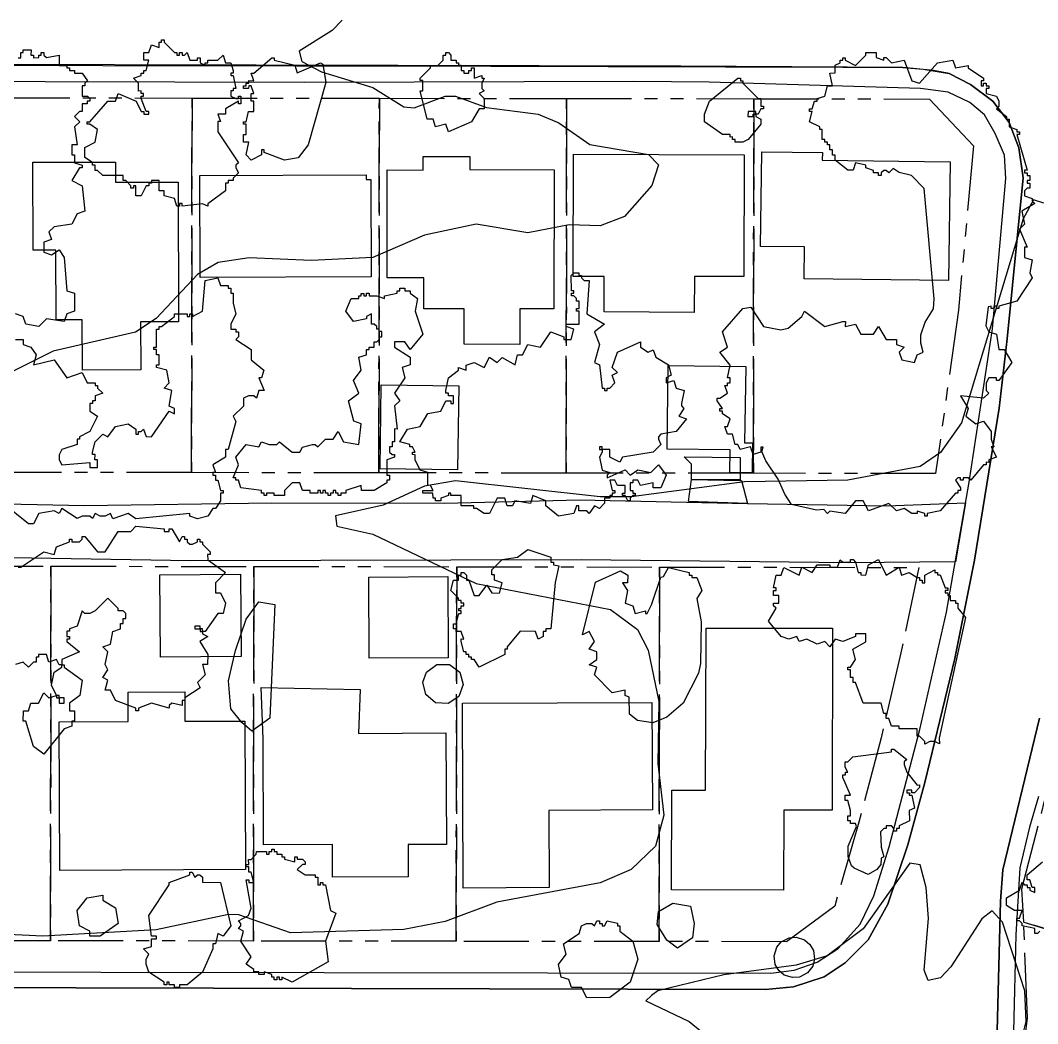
# Model space of a CAD drawing. Header units: metres. Extents: x -550 to 550, y -500 to 950.
# Drawn here: x 247.4 to 346.7, y 641 to 738.9 of the extents above; entities that cross this region are included whole.
import ezdxf

# ---------------------------------------------------------------- set-up
doc = ezdxf.new("R2010")
doc.units = ezdxf.units.M
doc.header["$LTSCALE"] = 2
doc.linetypes.add('PHANTOM', pattern=[6.35, 3.175, -0.635, 0.635, -0.635, 0.635, -0.635])
for name, color, linetype in [('SITE-BLDG-EXIST', 7, 'CONTINUOUS'), ('SITE-PARKING', 250, 'CONTINUOUS'), ('SITE-PROPERTY', 7, 'PHANTOM'), ('SITE-ROAD-CURB', 7, 'CONTINUOUS'), ('SITE-ROAD-GRAVEL', 32, 'CONTINUOUS'), ('SITE-ROAD-PAVED', 7, 'CONTINUOUS'), ('SITE-TREE-CANOPY', 94, 'CONTINUOUS'), ('TOPO-CONTOUR-MINOR', 9, 'CONTINUOUS')]:
    doc.layers.add(name, color=color, linetype=linetype)

msp = doc.modelspace()

# ---------------------------------------------------------------- linework, layer by layer
at = {"layer": 'SITE-BLDG-EXIST'}
for points in [[(319.733, 726.066), (325.666, 725.992), (325.652, 725.269), (338.122, 725.097), (337.967, 713.496), (323.875, 713.68), (323.921, 716.795), (319.609, 716.833)], [(259.109, 704.774), (253.429, 704.759), (253.407, 709.664), (250.851, 709.656), (250.824, 716.464), (248.62, 716.456), (248.581, 725.043), (256.642, 725.067), (256.654, 723.098), (262.756, 723.123), (262.809, 709.486), (259.087, 709.468)], [(283.169, 724.299), (286.68, 724.294), (286.682, 725.607), (291.253, 725.601), (291.251, 724.333), (299.466, 724.323), (299.449, 710.752), (296.121, 710.756), (296.117, 707.274), (290.675, 707.281), (290.679, 710.741), (286.754, 710.746), (286.758, 713.76), (283.163, 713.765)], [(318.034, 725.768), (317.991, 713.888), (313.167, 713.905), (313.155, 710.401), (304.357, 710.434), (304.369, 713.905), (301.321, 713.909), (301.371, 725.833)], [(281.611, 713.867), (264.906, 713.799), (264.87, 723.755), (281.111, 723.823), (281.111, 723.367), (281.574, 723.366)], [(318.82, 697.657), (318.802, 694.721), (316.632, 694.734), (316.649, 696.97), (310.505, 697.056), (310.607, 705.198), (318.169, 705.1), (318.069, 697.669)], [(290.15, 703.211), (290.042, 695.035), (282.493, 695.122), (282.595, 703.309)], [(261.04, 676.74), (260.973, 684.771), (268.858, 684.828), (268.925, 676.808)], [(281.424, 676.647), (281.378, 684.567), (289.08, 684.613), (289.127, 676.693)], [(314.303, 679.587), (326.647, 679.56), (326.604, 661.807), (321.886, 661.824), (321.862, 654.015), (310.936, 654.04), (310.962, 663.751), (314.262, 663.747)], [(270.88, 673.768), (280.549, 673.589), (280.375, 669.307), (288.907, 669.341), (288.956, 658.461), (285.207, 658.444), (285.217, 655.285), (277.844, 655.261), (277.827, 658.464), (271.1, 658.44), (271.057, 668.762)], [(251.145, 670.445), (257.9, 670.47), (257.89, 673.329), (263.402, 673.344), (263.412, 670.485), (269.268, 670.511), (269.327, 656.006), (251.204, 655.929)], [(298.999, 654.255), (290.587, 654.21), (290.511, 672.242), (309.021, 672.319), (309.064, 661.829), (298.966, 661.786)]]:
    msp.add_lwpolyline(points, close=True, dxfattribs=at)
at = {"layer": 'SITE-PARKING'}
for points in [[(312.889, 694.072), (312.877, 695.596), (312.176, 696.297), (317.645, 696.224), (317.636, 694.043)], [(317.636, 693.988), (317.755, 693.988), (318.363, 691.74), (312.577, 691.925), (312.889, 694.072)]]:
    msp.add_lwpolyline(points, close=True, dxfattribs=at)
at = {"layer": 'SITE-PROPERTY'}
for points in [[(264.075, 694.756), (245.79, 694.779), (245.837, 731.354), (264.121, 731.32)], [(282.359, 694.733), (264.075, 694.756), (264.121, 731.32), (282.406, 731.297)], [(300.644, 694.71), (282.359, 694.733), (282.406, 731.297), (300.683, 731.274)], [(318.921, 694.687), (300.644, 694.71), (300.683, 731.274), (318.967, 731.251)], [(318.967, 731.251), (336.107, 731.218), (340.413, 726.652), (338.946, 710.613), (336.707, 694.665), (318.921, 694.687)], [(250.296, 649.055), (230.495, 649.092), (230.542, 685.655), (250.35, 685.619)], [(270.105, 649.03), (250.296, 649.055), (250.35, 685.619), (270.151, 685.594)], [(289.906, 649.005), (270.105, 649.03), (270.151, 685.594), (289.959, 685.569)], [(309.715, 648.98), (289.906, 649.005), (289.959, 685.569), (309.768, 685.533)], [(309.768, 685.533), (335.06, 685.501), (333.329, 677.16), (331.388, 668.864), (329.229, 660.624), (326.866, 652.452), (322.15, 648.965), (309.715, 648.98)], [(376.686, 641.332), (345.31, 650.882), (345.132, 654.119), (349.006, 669.132), (382.432, 660.291)], [(369.614, 618.004), (344.218, 635.989), (344.943, 637.768), (345.444, 639.636), (345.699, 641.538), (345.31, 650.882), (376.686, 641.332)]]:
    msp.add_lwpolyline(points, close=True, dxfattribs=at)
at = {"layer": 'SITE-ROAD-CURB'}
for points in [[(198.536, 734.607), (293.3, 734.442), (327.657, 734.343), (333.527, 734.291), (335.507, 734.133), (338.02, 733.73), (340.132, 732.648), (342.286, 731.01), (343.884, 728.928), (344.822, 726.468), (345.247, 723.531), (343.711, 707.826), (342.902, 701.042), (340.524, 686.217), (338.581, 676.598), (335.666, 664.499), (333.987, 658.416), (332.056, 652.645), (330.12, 649.166), (327.899, 646.911), (325.839, 645.545), (322.833, 644.559), (320.108, 644.317), (198.849, 644.605)], [(233.37, 646.029), (320.623, 645.885), (322.905, 646.194), (325.139, 646.981), (327.212, 648.302), (329.336, 650.669), (330.666, 653.459), (332.168, 658.24), (335.174, 669.694), (337.786, 681.148), (339.986, 693.826), (342.265, 708.785), (343.569, 723.455), (343.424, 725.736), (342.542, 727.862), (341.47, 729.665), (340.039, 730.89), (337.927, 731.894), (335.231, 732.254), (314.602, 732.858), (307.264, 732.923), (275.098, 732.83), (199.103, 733.027)], [(342.72, 640.273), (343.045, 652.932), (343.281, 655.968), (346.866, 670.781)], [(346.744, 663.15), (345.863, 660.159), (344.945, 656.178), (344.53, 649.637), (344.328, 640.194)]]:
    msp.add_lwpolyline(points, dxfattribs=at)
at = {"layer": 'SITE-ROAD-GRAVEL'}
msp.add_lwpolyline([(318.363, 691.74), (331.936, 691.512), (339.646, 691.791), (338.663, 686.041), (328.193, 685.943), (302.115, 686.243), (263.959, 686.158), (234.798, 686.629), (199.142, 686.73), (189.796, 686.619), (189.774, 691.947), (233.618, 691.981), (253.601, 691.555), (271.907, 691.798), (288.738, 691.788), (301.968, 692.105)], close=True, dxfattribs=at)
at = {"layer": 'SITE-ROAD-PAVED'}
for points in [[(198.849, 644.605), (320.108, 644.317), (322.833, 644.559), (325.839, 645.545), (327.899, 646.911), (330.12, 649.166), (332.056, 652.645), (333.987, 658.416), (335.666, 664.499), (338.581, 676.598), (340.524, 686.217), (342.902, 701.042), (343.711, 707.826), (345.247, 723.531), (344.822, 726.468), (343.884, 728.928), (342.286, 731.01), (340.132, 732.648), (338.02, 733.73), (336.518, 734.021), (333.527, 734.291), (311.844, 734.419), (201.246, 734.681)], [(346.866, 670.781), (343.281, 655.968), (343.045, 652.932), (342.72, 640.273)]]:
    msp.add_lwpolyline(points, dxfattribs=at)
at = {"layer": 'SITE-TREE-CANOPY'}
for points in [[(262.399, 735.76), (262.645, 735.76), (262.645, 735.515), (262.898, 735.515), (262.898, 735.76), (263.151, 735.759), (263.15, 735.515), (263.396, 735.514), (263.649, 735.759), (263.901, 735.013), (264.645, 735.012), (264.646, 735.257), (264.899, 735.257), (264.898, 734.756), (265.396, 734.511), (265.396, 734.755), (265.649, 734.755), (265.65, 735.011), (266.647, 735.01), (267.146, 735.51), (267.398, 734.764), (267.896, 734.763), (268.148, 734.007), (268.148, 733.762), (267.895, 733.762), (267.895, 733.506), (268.147, 733.506), (268.399, 732.26), (268.146, 732.26), (268.145, 732.015), (267.9, 732.016), (267.899, 731.515), (268.397, 731.259), (268.65, 731.258), (268.65, 731.514), (268.896, 731.514), (268.895, 730.757), (268.649, 730.758), (268.65, 731.014), (267.399, 730.259), (267.398, 729.758), (266.647, 729.759), (266.899, 729.014), (266.646, 729.014), (266.645, 728.013), (268.649, 725.007), (268.396, 724.762), (268.396, 724.507), (268.648, 724.006), (268.149, 723.506), (268.148, 723.261), (267.65, 723.262), (267.65, 723.006), (267.397, 723.006), (267.396, 722.261), (265.646, 721.006), (265.646, 720.761), (265.147, 721.007), (263.146, 720.765), (263.146, 721.009), (262.9, 721.01), (262.9, 720.765), (262.647, 720.765), (262.395, 721.511), (261.399, 721.757), (261.399, 722.257), (260.901, 722.258), (260.895, 723.259), (260.151, 723.26), (260.15, 723.015), (259.898, 723.016), (259.897, 722.76), (259.645, 722.76), (259.145, 721.76), (258.646, 721.76), (258.647, 722.761), (258.395, 722.762), (258.394, 722.506), (258.149, 722.506), (258.149, 722.762), (257.651, 723.263), (257.398, 723.264), (257.399, 723.764), (255.398, 723.756), (254.9, 724.257), (254.647, 724.257), (254.648, 724.758), (254.395, 724.758), (254.395, 725.014), (253.645, 725.515), (253.646, 726.505), (254.651, 727.016), (254.898, 728.261), (254.147, 728.763), (253.894, 728.763), (253.895, 729.008), (254.147, 729.008), (255.898, 731.008), (256.65, 731.007), (256.896, 731.763), (258.651, 731.015), (259.148, 730.013), (259.401, 730.013), (259.401, 729.757), (259.899, 729.757), (259.9, 730.012), (259.647, 730.013), (259.15, 731.259), (259.15, 731.515), (259.396, 731.515), (259.396, 731.76), (259.15, 731.76), (259.151, 732.016), (258.898, 732.005), (258.899, 732.761), (258.401, 733.262), (259.146, 733.506), (259.146, 733.762), (259.399, 733.762), (259.399, 734.007), (259.645, 734.006), (259.899, 735.007), (259.4, 735.008), (259.401, 735.764), (259.9, 735.763), (260.146, 736.508), (260.897, 736.263), (260.898, 736.763), (261.151, 736.763), (261.151, 737.008), (261.397, 737.007), (261.397, 736.763)], [(277.169, 732.827), (275.448, 726.756), (274.471, 725.478), (273.15, 725.257), (271.15, 726.005), (271.15, 726.261), (270.898, 726.261), (270.897, 725.76), (269.899, 725.261), (269.394, 725.762), (269.649, 727.008), (269.15, 727.008), (269.151, 727.765), (269.397, 727.765), (269.398, 728.766), (269.145, 728.755), (269.146, 729.011), (269.399, 729.01), (269.646, 730.011), (270.151, 730.011), (270.145, 731.012), (269.9, 731.012), (269.901, 731.757), (270.146, 731.757), (269.895, 732.514), (269.649, 732.514), (269.648, 732.258), (269.15, 732.259), (269.15, 732.515), (269.396, 732.514), (269.396, 732.759), (269.649, 732.759), (269.649, 733.015), (270.148, 733.014), (269.896, 733.76), (270.149, 733.759), (271.899, 735.259), (272.145, 735.258), (272.145, 735.014), (274.145, 734.511), (274.397, 733.765), (276.645, 734.763), (276.898, 734.641)], [(286.395, 732.015), (286.648, 732.014), (286.649, 733.015), (286.396, 733.016), (286.396, 733.26), (287.395, 734.26), (287.395, 734.505), (288.146, 734.515), (288.646, 735.015), (288.646, 735.516), (288.899, 735.515), (288.899, 735.76), (289.145, 735.76), (289.397, 735.515), (289.397, 735.014), (289.895, 735.014), (289.895, 734.758), (290.148, 734.757), (290.148, 734.513), (290.4, 734.512), (290.4, 734.012), (290.645, 734.012), (290.645, 733.756), (291.151, 733.755), (291.151, 734.011), (291.397, 734.011), (291.397, 734.255), (291.65, 734.255), (291.649, 733.265), (292.4, 733.509), (292.4, 733.264), (292.646, 733.264), (292.399, 732.763), (292.399, 732.263), (292.651, 732.007), (292.145, 731.763), (292.65, 731.261), (292.649, 730.26), (292.15, 730.261), (291.397, 729.005), (289.149, 728.007), (288.897, 728.763), (287.9, 728.509), (287.648, 729.265), (287.079, 729.255)], [(325.068, 691.086), (322.646, 691.657), (322.001, 692.659), (321.336, 694.128), (320.124, 695.898), (319.739, 696.811), (319.866, 697.255), (319.648, 697.256), (319.647, 696.755), (318.896, 696.511), (318.651, 697.257), (317.646, 697.013), (317.394, 697.514), (317.149, 697.515), (316.897, 698.505), (316.398, 698.506), (316.147, 699.262), (316.399, 699.262), (316.646, 700.007), (315.895, 700.509), (315.896, 700.764), (315.65, 700.765), (315.65, 701.009), (315.896, 701.009), (315.398, 701.755), (315.399, 702.011), (315.644, 702.011), (316.396, 702.51), (316.145, 703.256), (316.397, 703.255), (316.398, 703.511), (316.65, 703.511), (316.651, 704.012), (316.398, 704.012), (316.646, 705.257), (315.65, 706.516), (316.395, 707.015), (315.898, 708.506), (317.895, 710.762), (318.689, 710.895), (319.908, 709.013), (321.586, 708.7), (322.331, 708.854), (323.659, 710.01), (323.899, 710.51), (325.898, 709.006), (327.647, 709.515), (327.9, 709.515), (327.899, 709.014), (328.897, 709.258), (329.401, 708.256), (330.651, 708.265), (331.15, 709.01), (331.9, 707.763), (332.897, 707.762), (332.896, 707.262), (333.647, 707.005), (333.148, 706.505), (333.4, 705.759), (334.65, 705.513), (334.896, 706.258), (335.5, 706.502), (335.277, 707.381), (335.278, 708.215), (335.701, 709.449), (336.51, 710.75), (336.574, 711.718), (335.584, 722.487), (334.371, 723.767), (333.17, 724.058), (332.567, 724.426), (332.145, 724.015), (331.9, 724.26), (331.647, 724.26), (331.401, 724.016), (331.4, 723.76), (331.148, 723.76), (331.148, 724.005), (330.649, 724.006), (330.65, 724.261), (329.899, 724.507), (329.899, 724.763), (328.895, 725.009), (328.649, 724.264), (328.15, 724.264), (326.894, 725.256), (326.895, 725.757), (326.649, 725.757), (326.65, 726.258), (326.397, 726.258), (326.398, 726.758), (326.145, 726.759), (326.145, 727.015), (325.899, 727.015), (325.9, 727.26), (325.647, 727.26), (325.648, 728.261), (325.395, 728.261), (325.396, 728.506), (324.399, 729.008), (324.646, 730.009), (324.401, 730.009), (324.401, 730.265), (324.647, 730.265), (324.9, 731.01), (325.146, 731.009), (325.146, 731.265), (325.898, 731.509), (326.145, 732.51), (326.651, 732.509), (326.399, 733.755), (326.898, 733.766), (326.899, 734.511), (327.398, 734.755), (327.398, 735.011), (327.651, 735.011), (327.651, 735.255), (327.897, 735.255), (327.897, 735.01), (328.9, 734.508), (329.898, 735.508), (329.899, 735.764), (330.896, 735.763), (330.895, 735.262), (331.646, 735.006), (331.647, 735.261), (331.899, 735.261), (332.397, 734.76), (333.647, 735.014), (334.396, 733.011), (335.147, 732.765), (336.898, 734.765), (338.401, 735.008), (338.646, 734.263), (339.896, 734.506), (339.896, 734.261), (341.397, 733.258), (341.397, 733.013), (341.151, 733.014), (341.15, 732.513), (341.396, 732.513), (341.396, 732.758), (341.649, 732.757), (341.649, 732.512), (341.895, 732.512), (341.894, 732.256), (341.649, 732.257), (341.648, 731.756), (342.645, 731.51), (342.897, 731.009), (342.896, 730.509), (342.65, 730.264), (343.646, 729.507), (343.646, 729.262), (343.899, 729.262), (343.898, 728.505), (344.649, 728.259), (344.649, 728.015), (344.894, 728.014), (344.901, 727.759), (344.648, 727.759), (345.648, 724.265), (345.395, 724.265), (345.395, 724.009), (345.648, 724.009), (345.647, 723.764), (345.9, 723.764), (345.9, 723.263), (345.647, 723.264), (345.646, 723.008), (345.899, 723.008), (345.899, 722.507), (345.646, 722.507), (345.4, 722.263), (345.399, 721.762), (346.15, 721.506), (346.15, 721.261), (346.395, 721.016), (345.144, 720.261), (345.396, 719.015), (344.897, 718.515), (345.646, 716.756), (345.4, 716.757), (345.399, 715.756), (346.15, 715.51), (345.895, 714.264), (346.147, 713.763), (344.649, 711.507), (342.9, 711.009), (342.9, 710.764), (342.647, 710.764), (342.647, 711.009), (342.394, 711.009), (342.401, 710.765), (342.148, 710.765), (342.149, 711.01), (341.84, 710.943), (341.613, 709.086), (341.9, 708.507), (342.651, 708.262), (342.895, 706.76), (343.4, 706.759), (344.15, 705.512), (342.898, 703.756), (342.645, 703.756), (342.645, 704.012), (341.901, 704.013), (341.648, 703.513), (341.647, 702.757), (341.899, 702.512), (341.4, 702.012), (339.146, 702.259), (339.896, 701.012), (339.65, 700.256), (340.646, 699.51), (341.397, 699.765), (342.147, 698.763), (342.146, 698.006), (342.398, 697.261), (342.146, 697.261), (342.65, 696.259), (341.898, 696.015), (341.898, 695.759), (341.645, 695.76), (341.645, 695.515), (341.399, 695.515), (340.147, 694.015), (339.895, 694.26), (339.396, 694.261), (339.396, 694.005), (339.15, 694.005), (339.15, 694.261), (338.898, 694.262), (338.645, 694.006), (339.149, 693.26), (339.149, 693.015), (338.896, 693.016), (338.896, 692.76), (338.65, 692.76), (337.145, 691.016), (335.895, 690.761), (335.895, 690.505), (335.649, 690.506), (335.649, 690.762), (334.898, 691.007), (334.898, 690.763), (334.399, 690.763), (333.649, 691.265), (332.897, 691.01), (332.147, 691.756), (330.145, 691.013), (329.647, 692.015), (328.896, 692.005), (327.897, 690.76), (326.395, 691.007), (326.149, 690.762), (325.805, 691.152)], [(319.148, 729.515), (319.646, 729.259), (319.645, 728.758), (318.401, 727.258), (317.895, 727.014), (317.15, 727.015), (317.151, 727.259), (316.898, 727.26), (316.898, 727.516), (316.646, 727.505), (316.646, 727.761), (315.895, 727.762), (314.148, 729.01), (314.149, 729.755), (314.649, 731.011), (317.397, 733.255), (317.65, 733.266), (317.649, 733.01), (317.895, 733.009), (317.895, 732.765), (319.396, 731.261), (319.648, 731.261), (319.648, 730.516), (319.9, 730.515), (319.9, 730.259), (319.647, 730.26), (319.401, 729.759), (319.148, 729.76)], [(319.148, 730.016), (318.397, 730.005), (318.396, 729.505), (318.895, 729.515), (318.895, 729.76), (319.148, 729.76)], [(304.15, 696.763), (303.897, 696.263), (304.148, 695.006), (304.899, 694.76), (304.646, 694.505), (304.646, 694.26), (306.395, 695.014), (306.9, 694.513), (307.645, 695.013), (308.895, 694.755), (309.647, 695.511), (310.397, 694.509), (309.897, 693.263), (309.145, 693.264), (309.146, 693.765), (307.896, 693.511), (307.651, 694.012), (307.145, 694.012), (307.145, 693.756), (306.899, 693.757), (306.898, 693.011), (307.151, 693.011), (307.151, 692.755), (307.396, 692.755), (307.396, 692.51), (307.15, 692.51), (306.897, 692.255), (306.897, 692.01), (306.651, 692.011), (306.399, 692.511), (306.146, 692.512), (306.147, 692.756), (306.399, 692.756), (306.4, 693.513), (305.649, 693.513), (305.397, 694.014), (304.898, 694.015), (305.15, 693.014), (305.396, 693.013), (305.395, 692.757), (305.149, 692.758), (305.149, 692.513), (304.896, 692.513), (304.896, 692.257), (304.397, 692.258), (304.397, 691.758), (303.898, 691.258), (303.399, 691.514), (302.9, 690.758), (302.648, 691.014), (301.896, 691.015), (301.897, 691.505), (301.651, 691.505), (301.397, 690.76), (299.894, 690.506), (298.646, 691.509), (298.646, 692.009), (297.397, 692.512), (297.15, 691.756), (295.648, 692.013), (295.395, 691.513), (294.896, 691.514), (294.644, 692.259), (293.9, 692.26), (293.147, 690.759), (292.648, 690.76), (291.898, 691.262), (291.645, 691.262), (291.645, 691.507), (290.395, 691.508), (290.396, 692.509), (289.399, 692.511), (289.4, 692.755), (289.147, 692.756), (289.147, 692.511), (288.395, 692.256), (288.395, 692.011), (287.896, 692.012), (287.896, 692.257), (287.651, 692.257), (287.644, 692.758), (286.647, 692.759), (286.648, 693.015), (287.645, 693.013), (287.399, 693.514), (287.147, 693.515), (287.148, 694.76), (286.397, 695.006), (285.9, 696.008), (285.901, 696.508), (285.648, 696.509), (285.648, 696.765), (285.901, 696.764), (285.649, 697.265), (285.396, 697.265), (285.396, 697.51), (284.4, 697.756), (285.145, 699.012), (286.396, 699.255), (287.149, 700.511), (288.399, 700.766), (288.898, 701.755), (289.397, 701.765), (289.397, 701.51), (289.649, 701.509), (289.65, 702.266), (289.145, 702.255), (289.145, 702.511), (288.899, 702.511), (288.9, 702.756), (289.147, 704.013), (290.145, 704.757), (290.145, 705.013), (290.896, 704.756), (290.897, 705.256), (291.649, 705.511), (292.645, 705.01), (293.145, 706.01), (293.896, 705.509), (294.395, 706.008), (295.651, 705.262), (295.898, 706.262), (296.396, 706.262), (296.896, 707.262), (298.146, 707.005), (299.145, 708.505), (300.401, 708.014), (300.401, 707.758), (301.145, 707.757), (301.399, 708.758), (300.648, 709.015), (300.648, 709.26), (301.898, 709.258), (301.9, 710.515), (301.647, 710.516), (301.647, 710.76), (301.9, 710.76), (301.901, 711.505), (301.648, 711.506), (301.648, 711.761), (301.396, 712.006), (301.15, 712.007), (301.151, 712.263), (301.396, 712.262), (301.397, 712.507), (301.151, 712.507), (301.146, 714.009), (301.399, 714.265), (301.897, 714.264), (301.897, 714.008), (302.15, 714.008), (302.15, 713.763), (302.395, 713.507), (302.901, 713.506), (302.651, 710.258), (304.398, 709.255), (303.4, 708.511), (303.897, 707.265), (303.396, 705.508), (303.894, 705.262), (304.151, 703.015), (304.397, 703.015), (304.397, 702.759), (304.649, 702.759), (304.65, 703.014), (304.896, 703.014), (305.395, 703.514), (305.15, 704.26), (305.649, 704.515), (305.151, 705.005), (305.651, 706.506), (307.899, 707.515), (307.899, 707.015), (308.65, 706.513), (309.148, 706.757), (309.4, 706.012), (310.649, 705.265), (310.901, 704.263), (310.395, 704.008), (310.401, 703.508), (311.146, 703.763), (311.398, 703.006), (312.149, 702.76), (311.894, 701.515), (311.901, 701.259), (312.146, 701.014), (311.647, 700.258), (312.398, 700.012), (311.399, 698.757), (309.896, 698.514), (309.65, 698.258), (309.65, 698.014), (309.895, 697.513), (309.15, 696.757), (306.151, 696.26), (305.898, 695.76), (304.901, 696.262), (304.895, 697.007), (304.151, 697.008)], [(284.896, 712.506), (285.401, 712.505), (285.401, 712.26), (286.145, 711.759), (285.897, 710.513), (286.646, 708.265), (285.401, 706.765), (284.896, 707.511), (283.899, 707.512), (283.899, 707.012), (285.4, 706.009), (285.399, 705.263), (284.647, 705.008), (284.899, 704.007), (283.9, 702.507), (284.398, 701.761), (283.898, 701.261), (284.148, 699.013), (283.896, 699.014), (283.901, 697.757), (283.648, 697.757), (283.648, 697.257), (283.395, 697.257), (283.401, 696.756), (283.647, 696.511), (283.899, 696.511), (283.899, 696.255), (283.147, 696.011), (283.146, 694.51), (283.398, 694.509), (283.398, 694.009), (283.145, 694.009), (283.145, 693.764), (281.901, 693.009), (280.651, 693.011), (280.645, 693.512), (279.148, 693.013), (279.148, 692.757), (278.649, 692.758), (278.649, 692.513), (278.396, 692.513), (278.397, 692.758), (278.151, 692.758), (278.151, 693.014), (277.898, 693.015), (277.898, 692.759), (277.645, 692.759), (277.645, 692.514), (277.399, 692.515), (277.4, 692.759), (277.147, 692.76), (277.147, 693.015), (276.894, 693.005), (276.901, 692.76), (276.648, 692.76), (276.649, 693.005), (276.396, 693.005), (276.395, 692.761), (275.651, 692.762), (275.644, 693.006), (274.9, 693.007), (274.648, 693.764), (273.897, 693.765), (273.145, 693.009), (273.151, 692.509), (272.147, 692.51), (272.147, 692.755), (271.396, 692.756), (271.396, 692.511), (271.15, 692.511), (271.15, 692.756), (270.897, 692.756), (270.898, 693.012), (268.897, 693.26), (268.645, 694.005), (268.399, 694.005), (268.4, 694.261), (268.147, 694.262), (268.647, 695.507), (268.395, 696.264), (269.401, 697.508), (270.65, 697.262), (270.897, 697.762), (271.648, 697.505), (272.399, 697.515), (272.645, 697.76), (273.901, 696.757), (274.645, 696.756), (274.899, 697.256), (275.896, 697.511), (276.149, 697.511), (276.401, 697.266), (277.146, 698.01), (277.898, 698.009), (278.397, 698.765), (278.895, 697.763), (280.397, 697.505), (280.645, 699.507), (279.901, 699.764), (279.398, 701.756), (280.396, 702.511), (279.899, 703.757), (280.645, 704.758), (280.401, 706.015), (281.145, 706.259), (281.146, 706.759), (281.399, 706.759), (281.399, 707.015), (281.897, 707.014), (281.898, 707.515), (282.151, 707.514), (282.397, 707.759), (282.397, 708.015), (282.65, 708.014), (282.651, 708.515), (282.398, 708.515), (282.398, 708.76), (282.145, 708.76), (282.146, 709.005), (281.9, 709.261), (281.648, 709.262), (281.649, 710.263), (281.15, 710.007), (281.15, 709.763), (279.899, 709.508), (279.149, 710.511), (279.649, 711.756), (280.401, 711.755), (280.401, 712.011), (280.647, 712.01), (280.647, 712.255), (280.9, 712.255), (280.9, 712.01), (281.145, 712.01), (281.146, 712.266), (281.399, 712.265), (281.398, 712.009), (282.15, 712.008), (282.901, 711.763), (282.901, 712.007), (284.151, 712.262), (284.144, 712.506), (284.397, 712.506), (284.397, 712.762), (284.896, 712.761)], [(304.151, 697.264), (303.898, 697.264), (303.898, 697.009), (304.151, 697.008)], [(299.57, 684.033), (299.15, 679.506), (298.645, 679.506), (298.644, 679.262), (298.399, 679.262), (298.398, 678.761), (297.899, 678.506), (297.647, 679.263), (296.145, 679.265), (294.9, 677.765), (294.9, 677.509), (294.647, 677.509), (294.646, 677.009), (292.145, 675.755), (291.647, 676.512), (291.394, 676.512), (291.395, 676.757), (291.149, 676.757), (291.149, 677.013), (290.897, 677.013), (290.897, 677.258), (290.651, 677.258), (290.4, 678.26), (290.4, 678.516), (290.646, 678.515), (290.401, 679.261), (289.895, 679.262), (289.896, 679.506), (289.65, 679.507), (289.65, 680.007), (289.896, 680.007), (290.15, 681.008), (290.396, 681.007), (290.396, 681.263), (290.151, 681.264), (290.151, 681.508), (290.397, 681.508), (290.397, 681.764), (290.65, 681.764), (290.65, 682.008), (290.397, 682.009), (290.398, 682.264), (290.145, 682.265), (290.145, 682.509), (289.395, 683.256), (289.649, 684.256), (290.147, 684.256), (290.148, 684.756), (290.401, 684.756), (290.401, 685.012), (290.647, 685.012), (290.899, 684.755), (290.899, 684.255), (291.144, 684.266), (291.648, 682.763), (292.147, 682.763), (292.899, 683.763), (293.397, 683.006), (294.148, 683.005), (294.395, 684.006), (293.651, 684.263), (293.645, 684.763), (293.399, 684.763), (293.4, 685.264), (294.398, 686.264), (295.901, 686.507), (296.899, 687.262), (299.145, 686.514), (299.144, 686.013), (299.397, 686.013), (299.397, 685.757), (299.923, 685.656)], [(306.649, 684.758), (306.648, 684.013), (306.15, 684.013), (306.647, 683.256), (306.4, 682.011), (307.151, 681.765), (307.396, 681.008), (308.4, 681.263), (308.4, 681.007), (308.54, 681.007), (308.991, 681.852), (309.893, 684.554), (310.146, 684.609), (310.645, 685.509), (312.646, 685.006), (312.646, 684.761), (312.898, 684.761), (312.898, 684.505), (313.397, 684.505), (313.901, 683.258), (313.415, 682.458), (313.827, 680.188), (313.772, 676.139), (313.575, 675.194), (312.075, 672.259), (310.487, 670.882), (309.103, 670.338), (307.614, 670.563), (306.829, 671.164), (306.781, 672.822), (306.396, 673.012), (306.396, 673.512), (305.146, 673.258), (303.4, 675.006), (303.646, 675.763), (302.895, 676.008), (303.647, 676.508), (303.648, 677.264), (302.897, 677.51), (303.397, 678.266), (302.9, 679.256), (302.239, 678.935), (303.516, 684.061), (305.954, 685.181)], [(336.647, 668.513), (336.148, 668.514), (335.649, 668.258), (335.65, 668.514), (335.145, 669.015), (334.899, 669.016), (334.9, 669.761), (333.144, 669.763), (333.145, 670.008), (332.4, 670.009), (332.148, 670.766), (331.896, 670.755), (331.896, 671.255), (331.651, 671.256), (331.399, 672.257), (329.651, 672.259), (328.895, 674.263), (328.649, 674.263), (328.65, 674.763), (328.397, 674.764), (328.398, 675.509), (328.145, 675.509), (328.145, 675.765), (328.398, 675.765), (328.898, 676.51), (328.646, 677.511), (329.897, 678.255), (329.898, 679.011), (328.901, 679.012), (328.9, 678.757), (327.65, 678.258), (326.899, 678.514), (326.399, 677.759), (325.894, 678.26), (325.15, 678.005), (324.146, 678.507), (323.395, 678.263), (323.15, 678.764), (322.398, 678.509), (321.647, 678.766), (320.399, 680.258), (321.145, 681.514), (320.899, 681.759), (320.9, 682.015), (321.398, 682.014), (321.399, 682.759), (320.901, 682.76), (320.894, 683.261), (321.147, 683.26), (321.147, 683.505), (320.895, 683.505), (321.149, 684.762), (321.647, 684.761), (321.901, 685.506), (323.396, 684.759), (323.65, 685.515), (324.646, 685.013), (325.146, 685.758), (326.395, 685.756), (326.395, 685.512), (327.146, 685.511), (327.4, 686.256), (327.646, 686.011), (328.397, 686.01), (328.397, 686.266), (328.65, 686.265), (328.895, 686.009), (329.147, 685.008), (329.4, 685.007), (329.399, 684.763), (329.898, 684.762), (330.145, 685.763), (331.15, 686.262), (331.899, 684.76), (333.15, 685.514), (333.395, 684.758), (334.146, 685.013), (334.897, 684.511), (335.15, 684.511), (335.15, 684.255), (335.395, 684.266), (335.395, 684.01), (335.648, 684.01), (335.649, 684.755), (336.647, 685.265), (336.646, 685.009), (336.899, 685.009), (336.899, 684.764), (337.144, 684.764), (337.648, 683.506), (337.901, 683.506), (337.901, 683.261), (337.648, 683.262), (337.648, 683.006), (337.901, 683.006), (337.9, 682.761), (338.146, 682.761), (338.145, 682.26), (338.651, 682.259), (338.651, 682.015), (338.896, 682.014), (338.896, 681.514), (339.625, 680.601), (337.068, 668.824), (337.089, 668.29)], [(271.719, 670.797), (269.962, 669.52), (268.966, 670.356), (267.901, 671.692), (267.672, 674.44), (268.357, 677.409), (269.4, 680.455), (270.652, 682.156), (272.211, 681.876)], [(264.899, 679.76), (264.4, 679.761), (264.4, 679.505), (264.898, 679.516)], [(265.151, 679.515), (264.898, 679.516), (264.898, 679.26), (265.151, 679.26)], [(250.398, 674.006), (250.646, 675.262), (251.398, 675.762), (251.398, 676.007), (251.651, 676.006), (251.65, 675.762), (253.397, 674.513), (253.15, 673.012), (252.145, 672.257), (252.151, 671.512), (252.649, 671.511), (252.648, 670.51), (252.395, 670.51), (252.394, 670.01), (251.65, 669.755), (249.645, 667.266), (248.649, 668.012), (247.901, 670.505), (247.648, 670.505), (247.65, 671.506), (248.148, 671.506), (248.395, 672.262), (249.146, 672.261), (249.646, 673.261), (250.151, 672.76), (250.896, 673.015)], [(289.135, 672.221), (287.899, 672.301), (286.945, 673.092), (286.652, 674.305), (287.011, 675.294), (288.016, 676.027), (289.259, 676.014), (290.255, 675.268), (290.605, 674.077), (290.175, 672.91)], [(250.895, 672.759), (251.148, 672.759), (251.148, 673.015), (250.896, 673.015)], [(251.148, 672.514), (251.147, 672.258), (251.646, 672.258), (251.647, 672.758), (251.148, 672.759)], [(328.899, 660.514), (328.4, 660.514), (328.4, 660.759), (328.148, 660.759), (328.148, 661.26), (328.401, 661.26), (328.395, 661.76), (328.15, 662.762), (327.897, 662.762), (327.898, 663.262), (328.396, 663.262), (327.647, 665.009), (327.648, 665.265), (327.9, 665.265), (327.901, 665.509), (328.147, 665.509), (327.894, 666.01), (327.895, 666.511), (328.148, 666.51), (328.647, 667.01), (332.397, 667.506), (332.398, 667.762), (332.65, 667.762), (333.899, 666.759), (333.646, 666.514), (333.646, 666.259), (333.897, 665.513), (334.9, 664.255), (335.146, 664.266), (335.145, 664.01), (334.646, 663.51), (334.4, 663.51), (334.401, 663.755), (333.895, 663.756), (333.895, 663.511), (334.148, 663.51), (334.147, 663.266), (334.4, 663.265), (334.644, 662.008), (334.145, 661.764), (334.151, 660.763), (333.146, 660.264), (333.146, 660.008), (332.9, 660.008), (332.9, 659.763), (332.647, 659.764), (332.648, 660.008), (332.395, 660.265), (331.897, 660.265), (331.896, 660.009), (331.651, 660.01), (331.327, 659.687), (331.41, 658.197), (331.647, 657.262), (331.408, 657.118), (331.379, 656.517), (330.964, 656.028), (330.142, 655.54), (328.746, 656.142), (328.5, 656.387), (328.171, 657.3), (328.18, 658.29), (328.997, 660.202)], [(272.145, 657.76), (272.398, 657.759), (272.398, 657.515), (272.896, 657.514), (272.896, 657.258), (273.149, 657.258), (273.148, 657.013), (274.145, 656.756), (274.146, 657.257), (274.399, 657.256), (274.398, 657.012), (274.897, 657.011), (275.149, 656.755), (275.149, 656.51), (274.896, 656.51), (274.397, 656.01), (275.148, 655.509), (276.145, 655.508), (276.144, 655.263), (276.397, 655.263), (276.396, 654.506), (276.649, 654.506), (276.649, 654.762), (276.895, 654.761), (276.895, 654.506), (277.148, 654.505), (277.65, 652.013), (278.148, 651.756), (277.148, 649.01), (277.398, 647.008), (273.899, 645.01), (272.895, 645.512), (272.895, 645.256), (272.649, 645.256), (272.649, 645.512), (272.397, 645.512), (272.396, 645.256), (272.15, 645.257), (272.151, 645.512), (271.898, 645.513), (271.898, 645.758), (271.147, 646.014), (271.147, 645.758), (270.648, 645.759), (270.649, 646.015), (270.15, 646.016), (270.151, 646.26), (269.4, 646.762), (269.899, 647.506), (268.897, 649.009), (269.151, 650.01), (268.646, 650.256), (268.899, 650.511), (268.899, 650.756), (268.647, 651.012), (269.645, 651.511), (269.898, 652.256), (269.396, 655.016), (269.649, 655.015), (269.649, 654.759), (270.147, 654.759), (269.896, 655.76), (269.65, 655.761), (269.651, 656.261), (269.398, 656.261), (269.398, 656.506), (269.651, 656.506), (269.645, 657.006), (269.897, 657.006), (270.396, 657.506), (270.397, 657.762), (271.401, 657.761), (271.401, 657.505), (271.646, 657.516), (271.647, 657.76), (271.899, 657.76), (271.9, 658.005), (272.146, 658.016)], [(264.397, 655.256), (264.65, 655.511), (264.896, 655.511), (265.148, 655.266), (265.148, 654.765), (266.896, 654.763), (267.895, 650.512), (267.149, 649.512), (266.651, 649.758), (266.397, 648.757), (266.144, 648.757), (266.151, 648.257), (265.151, 646.011), (263.646, 644.756), (262.895, 644.757), (262.895, 644.512), (262.396, 644.513), (262.397, 644.757), (261.898, 644.758), (261.898, 645.014), (261.646, 645.014), (261.645, 644.758), (261.399, 644.759), (261.4, 645.014), (259.898, 646.006), (259.647, 646.763), (259.647, 647.264), (259.901, 647.764), (259.396, 648.265), (260.147, 648.509), (260.148, 649.265), (260.647, 649.265), (260.647, 649.509), (260.149, 649.51), (259.898, 651.513), (261.896, 654.513), (261.897, 654.758), (263.899, 655.512), (263.899, 655.757), (264.145, 655.756)], [(254.145, 649.506), (254.146, 650.007), (253.149, 650.509), (252.898, 652.011), (253.897, 653.255), (255.4, 653.509), (255.399, 653.009), (256.648, 652.262), (256.899, 650.76), (255.149, 649.505)], [(313.13, 650.756), (312.994, 649.343), (311.518, 648.344), (310.459, 649.113), (309.527, 650.66), (309.662, 651.928), (311.068, 652.716), (312.767, 652.447)], [(305.651, 650.509), (305.897, 650.509), (305.896, 650.008), (307.145, 649.006), (307.648, 647.259), (306.901, 645.013), (304.898, 643.513), (302.651, 643.505), (302.147, 644.507), (301.15, 644.508), (300.898, 645.265), (300.147, 645.511), (299.895, 646.757), (300.648, 647.757), (300.397, 648.758), (301.9, 649.758), (302.147, 650.514), (302.646, 650.758), (303.145, 650.757), (303.397, 650.512), (303.65, 651.012), (303.896, 651.012), (303.896, 650.756), (304.149, 650.756), (304.148, 650.511), (304.401, 650.511), (304.648, 651.011), (305.644, 650.765)], [(324.887, 647.259), (324.71, 646.592), (324.19, 645.914), (323.431, 645.515), (322.743, 645.46), (321.928, 645.717), (321.402, 646.162), (321.059, 646.752), (320.948, 647.598), (321.202, 648.421), (321.645, 648.943), (322.404, 649.342), (323.092, 649.397), (323.906, 649.14), (324.432, 648.695), (324.775, 648.105)]]:
    msp.add_lwpolyline(points, close=True, dxfattribs=at)
for points in [[(247.148, 735.257), (247.401, 735.256), (247.401, 735.757), (247.647, 735.757), (247.647, 736.013), (248.399, 736.012), (248.398, 735.511), (248.651, 735.511), (248.65, 735.255), (249.149, 735.265), (249.149, 735.51), (249.395, 735.51), (249.395, 735.766), (249.648, 735.765), (249.648, 735.509), (249.9, 735.264), (251.15, 735.508), (251.149, 734.506), (251.9, 734.505), (251.9, 734.261), (252.146, 734.26), (252.146, 734.016), (252.651, 734.015), (252.651, 733.759), (253.395, 733.758), (253.9, 733.012), (253.647, 732.757), (253.646, 732.512), (253.401, 732.512), (253.399, 731.511), (253.898, 731.511), (254.15, 731.266), (254.15, 731.01), (253.897, 731.01), (253.897, 730.765), (253.398, 730.755), (253.397, 730.01), (253.145, 730.01), (252.645, 729.51), (253.15, 729.009), (252.651, 728.509), (252.895, 726.762), (252.396, 726.763), (252.395, 725.762), (252.648, 725.761), (252.647, 725.005), (253.398, 724.759), (253.397, 724.514), (253.145, 724.515), (252.399, 723.259), (253.395, 722.757), (253.645, 720.265), (252.9, 720.01), (252.4, 719.01), (250.645, 718.756), (250.146, 718.256), (250.397, 717.51), (249.646, 717.255), (249.644, 716.265), (250.395, 716.009), (251.147, 716.508), (251.645, 715.762), (251.901, 712.514), (252.645, 712.257), (252.649, 710.511), (251.898, 710.256), (251.651, 709.511), (249.896, 709.758), (249.151, 709.013), (247.901, 709.26), (247.649, 710.005), (246.898, 710.262)], [(246.895, 707.759), (247.647, 707.758), (247.646, 707.258), (248.397, 707.012), (248.894, 706.255), (248.647, 705.265), (250.649, 705.763), (251.897, 704.015), (253.4, 704.514), (253.897, 703.512), (254.649, 703.511), (254.648, 703.256), (254.894, 703.255), (254.901, 703.01), (255.399, 702.509), (254.647, 702.265), (254.647, 701.765), (254.401, 701.765), (254.401, 701.509), (254.148, 701.51), (254.147, 700.764), (254.897, 700.263), (254.144, 698.762), (253.147, 698.263), (253.146, 698.007), (252.9, 698.007), (252.9, 697.507), (251.397, 697.008), (251.15, 696.508), (251.149, 696.007), (251.395, 695.506), (254.147, 695.759), (254.147, 695.258), (254.898, 695.257), (254.899, 696.014), (254.646, 696.014), (254.647, 696.515), (254.401, 696.515), (254.394, 696.76), (254.649, 697.76), (255.401, 698.505), (255.899, 698.259), (256.645, 699.26), (257.895, 699.514), (258.645, 699.012), (258.645, 698.512), (258.898, 698.511), (258.898, 698.756), (259.151, 698.756), (259.397, 699.011), (259.649, 698.266), (260.147, 698.265), (261.899, 700.766), (262.397, 700.509), (262.398, 701.01), (261.899, 701.255), (262.147, 702.757), (261.396, 703.013), (261.895, 703.513), (261.651, 704.759), (260.647, 705.005), (260.648, 705.261), (260.9, 705.261), (260.895, 706.262), (260.649, 706.262), (260.649, 706.763), (260.397, 706.763), (260.397, 707.008), (260.65, 707.008), (260.645, 708.765), (260.898, 708.765), (260.898, 709.01), (261.151, 709.009), (262.395, 710.009), (262.395, 710.265), (263.645, 710.263), (263.645, 710.007), (263.898, 710.007), (263.898, 710.263), (264.151, 710.263), (264.15, 710.007), (265.148, 710.506), (265.398, 713.509), (266.648, 713.763), (266.9, 713.007), (267.651, 713.006), (267.651, 712.761), (267.896, 712.761), (267.896, 712.26), (268.149, 712.26), (268.147, 711.259), (268.399, 710.257), (267.899, 709.257), (267.898, 708.756), (268.397, 708.755), (268.397, 708.511), (268.649, 708.51), (268.649, 708.01), (268.396, 707.765), (269.897, 706.762), (269.896, 705.761), (271.144, 704.759), (270.898, 704.014), (270.645, 704.014), (271.149, 702.756), (270.65, 702.757), (270.397, 702.012), (270.151, 702.257), (269.646, 702.258), (269.147, 702.014), (269.146, 701.257), (268.147, 700.257), (268.4, 699.756), (267.645, 697.01), (267.399, 697.01), (267.398, 696.265), (266.147, 695.51), (266.399, 694.764), (266.146, 694.765), (266.146, 694.509), (266.399, 694.509), (266.398, 694.008), (266.651, 694.008), (266.895, 693.006), (267.148, 693.006), (267.148, 692.761), (266.895, 692.761), (266.901, 692.005), (266.395, 691.26), (266.149, 691.261), (265.649, 690.505), (264.645, 690.261), (263.901, 690.507), (263.894, 690.763), (258.648, 690.258), (257.898, 690.759), (256.394, 690.261), (256.149, 690.762), (255.65, 690.506), (255.145, 690.507), (254.647, 690.764), (254.4, 690.263), (254.148, 690.508), (253.396, 690.509), (252.898, 690.265), (251.396, 691.257), (251.15, 690.757), (250.645, 691.013), (249.149, 690.759), (248.649, 689.759), (248.15, 689.76), (245.646, 691.765)], [(247.148, 685.512), (247.401, 685.511), (249.649, 687.01), (250.646, 686.764), (250.9, 687.509), (252.15, 688.008), (252.151, 688.264), (252.397, 688.264), (252.396, 688.008), (253.148, 688.007), (253.401, 688.262), (253.401, 688.507), (253.647, 688.507), (254.895, 687.015), (255.646, 687.014), (256.898, 689.014), (258.148, 689.013), (258.647, 689.513), (261.4, 689.264), (261.399, 689.009), (261.898, 689.008), (261.898, 689.264), (262.151, 689.264), (262.901, 688.006), (263.147, 688.506), (263.4, 688.506), (263.4, 688.261), (263.645, 688.26), (263.645, 688.016), (263.898, 687.76), (264.15, 687.759), (264.649, 688.014), (264.649, 688.259), (264.895, 688.259), (264.895, 688.014), (265.148, 688.014), (265.147, 687.758), (265.898, 687.012), (265.897, 686.756), (265.645, 686.756), (265.651, 686.256), (267.398, 685.008), (266.4, 684.008), (266.398, 683.007), (266.897, 683.006), (267.401, 682.015), (267.147, 681.015), (266.649, 681.015), (265.396, 679.259), (265.151, 679.26), (265.15, 679.015), (265.649, 678.758), (264.897, 678.259), (265.646, 677.012), (265.645, 676.011), (265.147, 676.011), (265.398, 675.01), (264.646, 674.266), (264.898, 673.765), (263.401, 672.765), (263.401, 672.51), (263.148, 672.51), (263.147, 672.009), (262.151, 672.255), (261.897, 672.011), (261.897, 671.755), (260.149, 672.258), (258.899, 671.759), (258.899, 671.514), (258.646, 671.515), (258.646, 671.759), (256.646, 672.507), (256.149, 673.509), (255.65, 673.509), (255.897, 674.51), (255.399, 674.756), (255.898, 675.511), (255.646, 676.012), (255.9, 677.258), (255.396, 677.759), (256.147, 678.014), (256.395, 679.259), (257.146, 679.514), (257.147, 680.015), (257.4, 680.015), (257.4, 680.515), (257.646, 680.515), (257.647, 681.015), (257.401, 681.26), (256.896, 681.261), (256.896, 681.506), (255.9, 682.508), (254.649, 681.264), (254.15, 681.009), (253.644, 681.009), (253.399, 681.266), (252.898, 679.764), (252.147, 679.51), (252.146, 679.265), (251.901, 679.265), (251.9, 678.765), (252.146, 678.764), (252.145, 678.508), (251.9, 678.509), (251.899, 678.264), (253.148, 677.261), (251.399, 676.507), (251.398, 676.007), (251.145, 676.007), (250.9, 676.508), (250.148, 676.264), (249.897, 677.01), (249.145, 677.011), (249.145, 676.755), (248.899, 676.755), (248.899, 676.266), (248.646, 676.255), (248.147, 675.755), (247.649, 676.256), (246.897, 676.012)], [(346.896, 650.013), (346.65, 649.757), (346.397, 649.757), (346.398, 650.258), (345.149, 650.515), (345.149, 650.76), (344.896, 651.005), (344.651, 651.005), (344.651, 651.261), (344.897, 651.261), (345.15, 652.006), (344.399, 652.007), (343.648, 652.508), (343.649, 653.265), (344.9, 654.009), (345.147, 654.765), (345.399, 654.508), (345.645, 654.508), (345.645, 654.263), (345.898, 654.263), (345.897, 654.007), (346.395, 653.762), (346.396, 654.262), (346.15, 654.263), (345.898, 655.008), (345.646, 655.009), (345.646, 655.509), (347.151, 656.764)]]:
    msp.add_lwpolyline(points, dxfattribs=at)
at = {"layer": 'TOPO-CONTOUR-MINOR'}
for points in [[(278.787, 738.905), (277.794, 737.897), (274.58, 735.882), (274.839, 734.874), (276.771, 733.867), (281.786, 732.336), (284.809, 730.471), (285.816, 730.367), (288.839, 731.49), (289.847, 731.516), (292.87, 730.397), (297.908, 729.743), (299.923, 728.883), (302.946, 726.792), (308.68, 725.806), (309.658, 724.798), (309.021, 722.783), (306.338, 719.76), (303.953, 718.844), (300.93, 718.932), (296.9, 718.159), (291.862, 719.004), (286.824, 717.928), (281.786, 715.764), (275.74, 715.465), (269.694, 715.73), (266.672, 715.25), (264.656, 714.09), (260.626, 709.784), (258.611, 708.459), (250.55, 706.598), (246.519, 704.587)], [(347.281, 721.042), (346.273, 721.367), (345.266, 719.513), (339.235, 699.608), (337.205, 696.715), (335.189, 695.365), (328.136, 694.022), (318.06, 693.868), (306.976, 692.394), (303.953, 692.387), (289.847, 693.944), (286.824, 693.425), (282.793, 691.586), (278.138, 690.539), (278.254, 689.532), (281.786, 688.75), (291.862, 683.926), (304.961, 681.409), (307.62, 679.455), (308.655, 677.44), (309.695, 672.402), (309.601, 666.357), (310.19, 661.318), (309.37, 658.296), (306.976, 656.015), (303.953, 654.699), (293.877, 652.841), (288.839, 650.942), (284.809, 650.148), (273.725, 649.837), (268.687, 651.606), (267.679, 651.627), (260.626, 650.14), (249.542, 649.499), (245.512, 649.707)], [(344.529, 637.136), (345.569, 641.166), (345.416, 644.189), (343.25, 650.883), (342.243, 651.974), (341.235, 651.215), (338.212, 646.514), (337.205, 645.431), (335.973, 645.197), (335.595, 646.204), (336.011, 651.242), (335.788, 654.265), (335.189, 656.459), (334.182, 656.622), (329.654, 650.235), (326.121, 647.59), (323.098, 646.671), (316.045, 645.741), (309.588, 644.189), (308.991, 643.729), (308.412, 643.181), (312.644, 641.166), (313.88, 640.159)]]:
    msp.add_lwpolyline(points, dxfattribs=at)

doc.saveas('drawing.dxf')
